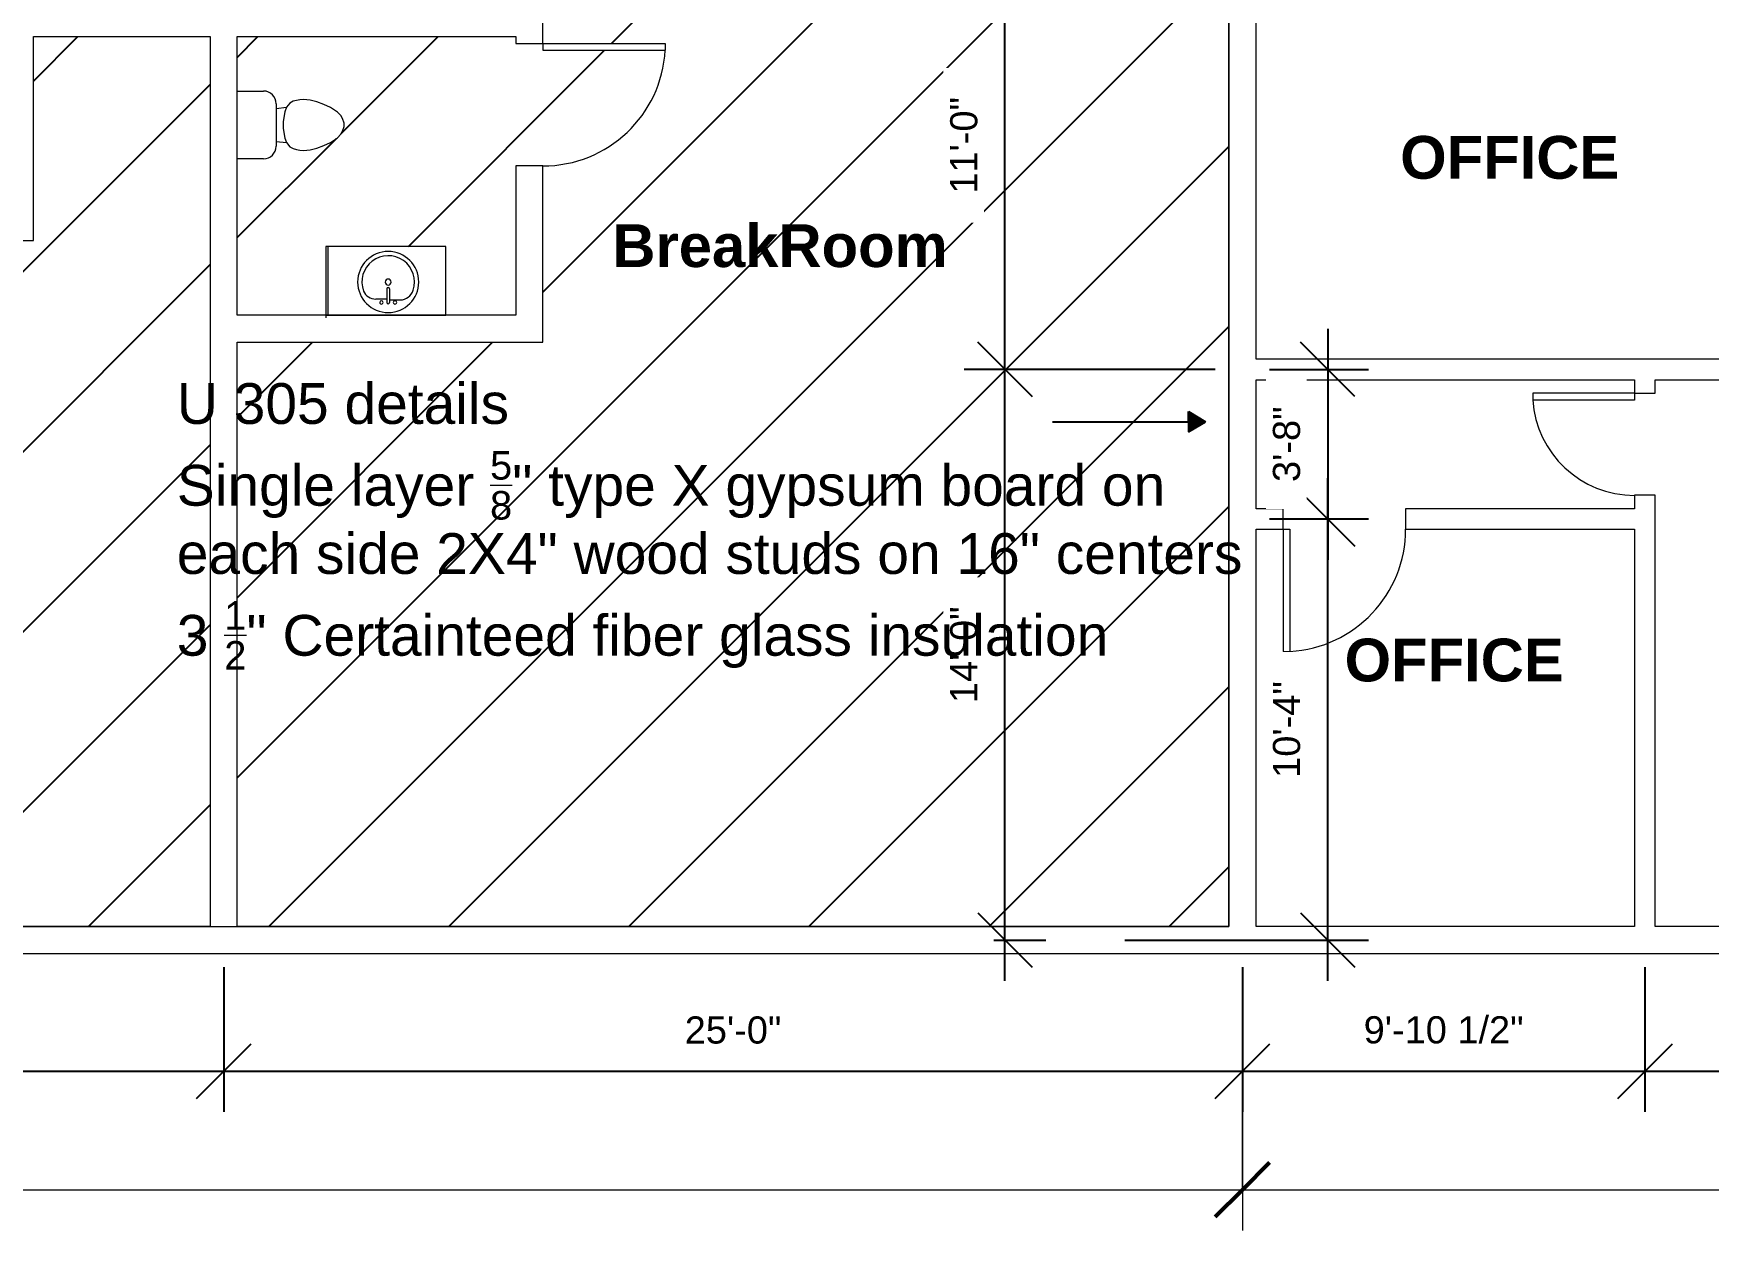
# Model space of a CAD drawing. Header units: inches. Extents: x -1597 to 5492, y -569 to 966.
# Drawn here: x -646.1 to -152.9, y -295.1 to 57.3 of the extents above; entities that cross this region are included whole.
import ezdxf

# ---------------------------------------------------------------- set-up
doc = ezdxf.new("R2010")
doc.units = ezdxf.units.IN
doc.header["$MEASUREMENT"] = 0
for name, color, linetype, lineweight in [('A-ANNO-DIMS', 211, 'Continuous', 9), ('A-ANNO-DIMS-128', 211, 'Continuous', 9), ('A-AREA-IDEN', 2, 'Continuous', 9), ('A-DETL-THIN', 151, 'Continuous', 9), ('A-DOOR', 31, 'Continuous', 13), ('A-WALL', 113, 'Continuous', 13), ('G-ANNO-TEXT', 231, 'Continuous', 9), ('P-SANR-FIXT', 6, 'Continuous', 9), ('Q-CASE', 31, 'Continuous', 9)]:
    doc.layers.add(name, color=color, linetype=linetype, lineweight=lineweight)
doc.styles.add('Arial', font='arial.ttf', dxfattribs={"height": 8})
doc.styles.add('Arial_2', font='arial.ttf', dxfattribs={"height": 16})
doc.styles.add('Arial_B', font='arialbd.ttf', dxfattribs={"height": 12.598425})
doc.dimstyles.new('Linear_-_3_32__Arial', dxfattribs={"dimscale": 12, "dimtxt": 8.162075, "dimasz": 1.333333, "dimexe": 1, "dimexo": 0.666667, "dimgap": 0.666667, "dimtad": 1, "dimdec": 5, "dimrnd": 0.03125, "dimzin": 1, "dimdsep": 46, "dimlunit": 4, "dimtxsty": 'Arial', "dimblk1": 'OBLIQUE', "dimblk2": 'OBLIQUE', "dimsah": 1, "dimcen": 0.09, "dimdle": 1, "dimazin": 0, "dimtfac": 1, "dimtdec": 4, "dimtix": 1, "dimtmove": 0, "dimatfit": 3, "dimfxl": 1, "dimtvp": 1, "dimtfill": 1, "dimfrac": 2, "dimtolj": 1, "dimtzin": 0, "dimarcsym": 2})

# ---------------------------------------------------------------- blocks, each defined once
blk = doc.blocks.new('Single-Flush - 36_ x 84_-356575-FloorPlan')
at = {"layer": 'A-DOOR', "lineweight": 20}
for p, q in [((16, 3), (16, 39.01)), ((18, 39.01), (16, 39.01)), ((18, 3), (18, 39.01)), ((18, 3), (16, 3))]:
    blk.add_line(p, q, dxfattribs=at)
at = {"layer": 'A-DOOR', "lineweight": 9}
blk.add_arc((18, 3), 36.07, 93.1789, 180, dxfattribs=at)
blk = doc.blocks.new('Single-Flush - 30_ x 80_-356619-FloorPlan')
at = {"layer": 'A-DOOR', "lineweight": 20}
for p, q in [((13, 3), (13, 33)), ((15, 33), (13, 33)), ((15, 3), (15, 33)), ((15, 3), (13, 3))]:
    blk.add_line(p, q, dxfattribs=at)
at = {"layer": 'A-DOOR', "lineweight": 9}
blk.add_arc((15, 3), 30.07, 93.8141, 180, dxfattribs=at)
blk = doc.blocks.new('Single-Flush - 36_ x 84_-368512-FloorPlan')
at = {"layer": 'A-DOOR', "lineweight": 20}
for p, q in [((16, -4), (16, -40.01)), ((18, -4), (16, -4)), ((18, -4), (18, -40.01)), ((18, -40.01), (16, -40.01))]:
    blk.add_line(p, q, dxfattribs=at)
at = {"layer": 'A-DOOR', "lineweight": 9}
blk.add_arc((18, -4), 36.07, 180, 266.8211, dxfattribs=at)
blk = doc.blocks.new('TR_Countertop_w_sink_4838 - 21_ Deep-368657-FloorPlan')
at = {"layer": 'Q-CASE'}
for p, q in [((-8.55, 25), (-43.94, 25)), ((-43.94, 25), (-43.94, 4)), ((-43.19, 4.75), (-43.19, 25)), ((-43.94, 4.75), (-8.55, 4.75))]:
    blk.add_line(p, q, dxfattribs=at)
blk = doc.blocks.new('Sink-Round-Variable - 7_ Deep-361737-FloorPlan')
at = {"layer": 'P-SANR-FIXT'}
for p, q in [((3.43, 8.6), (0.27, 8.6)), ((3.43, 5.35), (3.43, 9.35)), ((4.18, 5.35), (4.18, 9.35)), ((4.18, 8.35), (7.44, 8.35))]:
    blk.add_line(p, q, dxfattribs=at)
for centre, radius, start, end in [((3.81, 3.35), 9, 90, 270), ((3.81, 3.35), 9, 270, 90), ((3.81, 3.35), 7.75, 161.8687, 20.0296), ((0.27, 4.6), 4, 90, 163.1077), ((1.81, 9.35), 0.5, 360, 180), ((1.81, 9.35), 0.5, 180, 0), ((3.81, 9.35), 0.375, 0, 180), ((3.81, 5.35), 0.375, 180, 360), ((5.81, 9.35), 0.5, 360, 180), ((5.81, 9.35), 0.5, 180, 360), ((7.44, 4.35), 4, 24.4314, 90), ((3.81, 3.35), 0.875, 90, 270), ((3.81, 3.35), 0.875, 270, 90)]:
    blk.add_arc(centre, radius, start, end, dxfattribs=at)
blk = doc.blocks.new('ADA_Tank_Toilet_4266 - Toilet-Domestic-3D-V1-FloorPlan')
at = {"layer": 'P-SANR-FIXT'}
for p, q in [((-9.98, 11.75), (-9.98, 19.48)), ((9.98, 19.48), (9.98, 11.75)), ((-5.21, 5), (-6.4, 4)), ((6.25, 8.02), (-6.25, 8.02)), ((-4.86, 8.02), (-5.21, 5)), ((-3.84, 5.5), (-5.21, 5)), ((-1, 6), (-3.84, 5.5)), ((1, 6), (-1, 6)), ((3.84, 5.5), (1, 6)), ((5.21, 5), (3.84, 5.5)), ((4.86, 8.02), (5.21, 5)), ((6.4, 4), (5.21, 5)), ((-7.41, 1), (-7.5, 0)), ((-7.5, 0), (-7.33, -1.99)), ((-7.24, 2), (-7.41, 1)), ((-6.97, 3), (-7.24, 2)), ((-6.4, 4), (-6.97, 3)), ((6.97, 3), (6.4, 4)), ((7.24, 2), (6.97, 3)), ((7.41, 1), (7.24, 2)), ((7.33, -1.99), (7.5, 0)), ((7.5, 0), (7.41, 1)), ((-7.33, -1.99), (-6.79, -4)), ((-6.79, -4), (-6.06, -6)), ((6.06, -6), (6.79, -4)), ((6.79, -4), (7.33, -1.99)), ((-6.06, -6), (-5.13, -8)), ((-5.13, -8), (-3.74, -10)), ((3.74, -10), (5.13, -8)), ((5.13, -8), (6.06, -6)), ((-3.74, -10), (-2.74, -11)), ((-2.74, -11), (-1.87, -11.5)), ((-1.87, -11.5), (-0.5, -12)), ((-0.5, -12), (0.5, -12)), ((0.5, -12), (1.87, -11.5)), ((1.87, -11.5), (2.74, -11)), ((2.74, -11), (3.74, -10))]:
    blk.add_line(p, q, dxfattribs=at)
for centre, start, end in [((-6.25, 11.75), 180, 270), ((6.25, 11.75), 270, 360)]:
    blk.add_arc(centre, 3.73, start, end, dxfattribs=at)
blk = doc.blocks.new('_Oblique')
at = {"color": 0, "linetype": 'ByBlock', "lineweight": -2}
blk.add_line((-0.5, -0.5), (0.5, 0.5), dxfattribs=at)
blk = doc.blocks.new('DIMBLOCK1-FloorPlan')
at = {"layer": 'A-ANNO-DIMS', "color": 0, "lineweight": -2, "transparency": 16777216}
for p, q in [((-290.11, -217.62), (-290.11, -260.25)), ((-171.61, -217.62), (-171.61, -260.25)), ((-302.11, -248.25), (-159.61, -248.25))]:
    blk.add_line(p, q, dxfattribs=at)
at = {"layer": 'Defpoints', "color": 0, "transparency": 16777216}
for p in [(-290.11, -209.62), (-171.61, -209.62), (-171.61, -248.25)]:
    blk.add_point(p, dxfattribs=at)
at = {"layer": 'A-ANNO-DIMS', "color": 0, "lineweight": -2, "transparency": 16777216, "xscale": 16, "yscale": 16, "zscale": 16, "rotation": 180}
blk.add_blockref('_Oblique', (-290.11, -248.25), dxfattribs=at)
at = {"layer": 'A-ANNO-DIMS', "color": 0, "lineweight": -2, "transparency": 16777216, "xscale": 16, "yscale": 16, "zscale": 16}
blk.add_blockref('_Oblique', (-171.61, -248.25), dxfattribs=at)
at = {"layer": 'A-ANNO-DIMS', "color": 0, "transparency": 16777216, "insert": (-230.86, -236.11), "char_height": 8, "width": 63.8902, "attachment_point": 5, "style": 'Arial', "bg_fill": 3, "box_fill_scale": 1.25, "bg_fill_color": 256, "bg_fill_true_color": 13158600, "bg_fill_transparency": 0}
blk.add_mtext('\\A1;9\'-10 1/2"', dxfattribs=at)
blk = doc.blocks.new('DIMBLOCK2-FloorPlan')
at = {"layer": 'A-ANNO-DIMS', "color": 0, "lineweight": -2, "transparency": 16777216}
for p, q in [((-360.03, -221.62), (-360.03, -29.62)), ((-298.11, -41.62), (-372.03, -41.62)), ((-363.35, -209.62), (-348.03, -209.62))]:
    blk.add_line(p, q, dxfattribs=at)
at = {"layer": 'Defpoints', "color": 0, "transparency": 16777216}
for p in [(-360.03, -41.62), (-290.11, -41.62), (-371.35, -209.62)]:
    blk.add_point(p, dxfattribs=at)
at = {"layer": 'A-ANNO-DIMS', "color": 0, "lineweight": -2, "transparency": 16777216, "xscale": 16, "yscale": 16, "zscale": 16}
for p, rotation in [((-360.03, -41.62), 90), ((-360.03, -209.62), 270)]:
    blk.add_blockref('_Oblique', p, dxfattribs=dict(at, rotation=rotation))
at = {"layer": 'A-ANNO-DIMS', "color": 0, "transparency": 16777216, "insert": (-372.12, -125.62), "char_height": 8, "width": 41.5889, "attachment_point": 5, "rotation": 90, "style": 'Arial', "bg_fill": 3, "box_fill_scale": 1.25, "bg_fill_color": 256, "bg_fill_true_color": 13158600, "bg_fill_transparency": 0}
blk.add_mtext('\\A1;14\'-0"', dxfattribs=at)
blk = doc.blocks.new('DIMBLOCK3-FloorPlan')
at = {"layer": 'A-ANNO-DIMS', "color": 0, "lineweight": -2, "transparency": 16777216}
for p, q in [((-360.03, -53.62), (-360.03, 102.38)), ((-298.11, 90.38), (-372.03, 90.38)), ((-298.11, -41.62), (-372.03, -41.62))]:
    blk.add_line(p, q, dxfattribs=at)
at = {"layer": 'Defpoints', "color": 0, "transparency": 16777216}
for p in [(-360.03, 90.38), (-290.11, 90.38), (-290.11, -41.62)]:
    blk.add_point(p, dxfattribs=at)
at = {"layer": 'A-ANNO-DIMS', "color": 0, "lineweight": -2, "transparency": 16777216, "xscale": 16, "yscale": 16, "zscale": 16}
for p, rotation in [((-360.03, 90.38), 90), ((-360.03, -41.62), 270)]:
    blk.add_blockref('_Oblique', p, dxfattribs=dict(at, rotation=rotation))
at = {"layer": 'A-ANNO-DIMS', "color": 0, "transparency": 16777216, "insert": (-372.12, 24.38), "char_height": 8, "width": 41.5889, "attachment_point": 5, "rotation": 90, "style": 'Arial', "bg_fill": 3, "box_fill_scale": 1.25, "bg_fill_color": 256, "bg_fill_true_color": 13158600, "bg_fill_transparency": 0}
blk.add_mtext('\\A1;11\'-0"', dxfattribs=at)
blk = doc.blocks.new('DIMBLOCK13-FloorPlan')
at = {"layer": 'A-ANNO-DIMS-128', "transparency": 16777216}
for p, q in [((-290.11, -217.62), (-290.11, -295.14)), ((-290.11, -283.14), (-290.11, -217.62)), ((309.89, -217.62), (309.89, -295.14)), ((309.89, -283.14), (309.89, -217.62)), ((-302.11, -283.14), (321.89, -283.14))]:
    blk.add_line(p, q, dxfattribs=at)
at = {"layer": 'A-ANNO-DIMS-128', "lineweight": 50, "transparency": 16777216}
for p, q in [((-290.11, -283.14), (-282.11, -275.14)), ((309.89, -283.14), (317.89, -275.14)), ((-290.11, -283.14), (-298.11, -291.14)), ((309.89, -283.14), (301.89, -291.14))]:
    blk.add_line(p, q, dxfattribs=at)
at = {"layer": 'A-ANNO-DIMS-128', "color": 0, "transparency": 16777216, "insert": (-7.44, -264.76), "char_height": 8, "width": 41.5889, "attachment_point": 1, "line_spacing_factor": 0.941778, "style": 'Arial', "bg_fill": 3, "box_fill_scale": 1.25, "bg_fill_color": 256, "bg_fill_true_color": 13158600, "bg_fill_transparency": 0}
blk.add_mtext('50\' - 0"', dxfattribs=at)
blk = doc.blocks.new('DIMBLOCK17-FloorPlan')
at = {"layer": 'A-ANNO-DIMS', "color": 0, "lineweight": -2, "transparency": 16777216}
for p, q in [((-171.61, -217.62), (-171.61, -260.25)), ((141.89, -217.62), (141.89, -260.25)), ((-183.61, -248.25), (153.89, -248.25))]:
    blk.add_line(p, q, dxfattribs=at)
at = {"layer": 'Defpoints', "color": 0, "transparency": 16777216}
for p in [(-171.61, -209.62), (141.89, -209.62), (141.89, -248.25)]:
    blk.add_point(p, dxfattribs=at)
at = {"layer": 'A-ANNO-DIMS', "color": 0, "lineweight": -2, "transparency": 16777216, "xscale": 16, "yscale": 16, "zscale": 16, "rotation": 180}
blk.add_blockref('_Oblique', (-171.61, -248.25), dxfattribs=at)
at = {"layer": 'A-ANNO-DIMS', "color": 0, "lineweight": -2, "transparency": 16777216, "xscale": 16, "yscale": 16, "zscale": 16}
blk.add_blockref('_Oblique', (141.89, -248.25), dxfattribs=at)
at = {"layer": 'A-ANNO-DIMS', "color": 0, "transparency": 16777216, "insert": (-14.86, -236.11), "char_height": 8, "width": 63.8902, "attachment_point": 5, "style": 'Arial', "bg_fill": 3, "box_fill_scale": 1.25, "bg_fill_color": 256, "bg_fill_true_color": 13158600, "bg_fill_transparency": 0}
blk.add_mtext('\\A1;26\'-1 1/2"', dxfattribs=at)
blk = doc.blocks.new('DIMBLOCK18-FloorPlan')
at = {"layer": 'A-ANNO-DIMS', "color": 0, "lineweight": -2, "transparency": 16777216}
for p, q in [((-265, -221.62), (-265, -73.62)), ((-282.11, -85.62), (-253, -85.62)), ((-324.74, -209.62), (-253, -209.62))]:
    blk.add_line(p, q, dxfattribs=at)
at = {"layer": 'Defpoints', "color": 0, "transparency": 16777216}
for p in [(-290.11, -85.62), (-265, -85.62), (-332.74, -209.62)]:
    blk.add_point(p, dxfattribs=at)
at = {"layer": 'A-ANNO-DIMS', "color": 0, "lineweight": -2, "transparency": 16777216, "xscale": 16, "yscale": 16, "zscale": 16}
for p, rotation in [((-265, -85.62), 90), ((-265, -209.62), 270)]:
    blk.add_blockref('_Oblique', p, dxfattribs=dict(at, rotation=rotation))
at = {"layer": 'A-ANNO-DIMS', "color": 0, "transparency": 16777216, "insert": (-277.08, -147.62), "char_height": 8, "width": 41.5889, "attachment_point": 5, "rotation": 90, "style": 'Arial', "bg_fill": 3, "box_fill_scale": 1.25, "bg_fill_color": 256, "bg_fill_true_color": 13158600, "bg_fill_transparency": 0}
blk.add_mtext('\\A1;10\'-4"', dxfattribs=at)
blk = doc.blocks.new('DIMBLOCK19-FloorPlan')
at = {"layer": 'A-ANNO-DIMS', "color": 0, "lineweight": -2, "transparency": 16777216}
for p, q in [((-265, -29.62), (-265, -97.62)), ((-282.11, -41.62), (-253, -41.62)), ((-282.11, -85.62), (-253, -85.62))]:
    blk.add_line(p, q, dxfattribs=at)
at = {"layer": 'Defpoints', "color": 0, "transparency": 16777216}
for p in [(-290.11, -41.62), (-290.11, -85.62), (-265, -85.62)]:
    blk.add_point(p, dxfattribs=at)
at = {"layer": 'A-ANNO-DIMS', "color": 0, "lineweight": -2, "transparency": 16777216, "xscale": 16, "yscale": 16, "zscale": 16}
for p, rotation in [((-265, -41.62), 90), ((-265, -85.62), 270)]:
    blk.add_blockref('_Oblique', p, dxfattribs=dict(at, rotation=rotation))
at = {"layer": 'A-ANNO-DIMS', "color": 0, "transparency": 16777216, "insert": (-277.09, -63.62), "char_height": 8, "width": 34.2054, "attachment_point": 5, "rotation": 90, "style": 'Arial', "bg_fill": 3, "box_fill_scale": 1.25, "bg_fill_color": 256, "bg_fill_true_color": 13158600, "bg_fill_transparency": 0}
blk.add_mtext('\\A1;3\'-8"', dxfattribs=at)
blk = doc.blocks.new('DIMBLOCK22-FloorPlan')
at = {"layer": 'A-ANNO-DIMS', "color": 0, "lineweight": -2, "transparency": 16777216}
for p, q in [((-590.11, -217.62), (-590.11, -260.25)), ((-290.11, -217.62), (-290.11, -260.25)), ((-602.11, -248.25), (-278.11, -248.25))]:
    blk.add_line(p, q, dxfattribs=at)
at = {"layer": 'Defpoints', "color": 0, "transparency": 16777216}
for p in [(-590.11, -209.62), (-290.11, -209.62), (-290.11, -248.25)]:
    blk.add_point(p, dxfattribs=at)
at = {"layer": 'A-ANNO-DIMS', "color": 0, "lineweight": -2, "transparency": 16777216, "xscale": 16, "yscale": 16, "zscale": 16, "rotation": 180}
blk.add_blockref('_Oblique', (-590.11, -248.25), dxfattribs=at)
at = {"layer": 'A-ANNO-DIMS', "color": 0, "lineweight": -2, "transparency": 16777216, "xscale": 16, "yscale": 16, "zscale": 16}
blk.add_blockref('_Oblique', (-290.11, -248.25), dxfattribs=at)
at = {"layer": 'A-ANNO-DIMS', "color": 0, "transparency": 16777216, "insert": (-440.11, -236.16), "char_height": 8, "width": 41.5889, "attachment_point": 5, "style": 'Arial', "bg_fill": 3, "box_fill_scale": 1.25, "bg_fill_color": 256, "bg_fill_true_color": 13158600, "bg_fill_transparency": 0}
blk.add_mtext('\\A1;25\'-0"', dxfattribs=at)
blk = doc.blocks.new('DIMBLOCK26-FloorPlan')
at = {"layer": 'A-ANNO-DIMS', "color": 0, "lineweight": -2, "transparency": 16777216}
for p, q in [((-770.11, -217.62), (-770.11, -260.25)), ((-590.11, -217.62), (-590.11, -260.25)), ((-782.11, -248.25), (-578.11, -248.25))]:
    blk.add_line(p, q, dxfattribs=at)
at = {"layer": 'Defpoints', "color": 0, "transparency": 16777216}
for p in [(-770.11, -209.62), (-590.11, -209.62), (-590.11, -248.25)]:
    blk.add_point(p, dxfattribs=at)
at = {"layer": 'A-ANNO-DIMS', "color": 0, "lineweight": -2, "transparency": 16777216, "xscale": 16, "yscale": 16, "zscale": 16, "rotation": 180}
blk.add_blockref('_Oblique', (-770.11, -248.25), dxfattribs=at)
at = {"layer": 'A-ANNO-DIMS', "color": 0, "lineweight": -2, "transparency": 16777216, "xscale": 16, "yscale": 16, "zscale": 16}
blk.add_blockref('_Oblique', (-590.11, -248.25), dxfattribs=at)
at = {"layer": 'A-ANNO-DIMS', "color": 0, "transparency": 16777216, "insert": (-680.11, -236.16), "char_height": 8, "width": 41.5889, "attachment_point": 5, "style": 'Arial', "bg_fill": 3, "box_fill_scale": 1.25, "bg_fill_color": 256, "bg_fill_true_color": 13158600, "bg_fill_transparency": 0}
blk.add_mtext('\\A1;15\'-0"', dxfattribs=at)
blk = doc.blocks.new('DIMBLOCK38-FloorPlan')
at = {"layer": 'A-ANNO-DIMS-128', "transparency": 16777216}
for p, q in [((-1490.11, -217.62), (-1490.11, -295.14)), ((-1490.11, -283.14), (-1490.11, -217.62)), ((-290.11, -217.62), (-290.11, -295.14)), ((-290.11, -283.14), (-290.11, -217.62)), ((-1502.11, -283.14), (-278.11, -283.14))]:
    blk.add_line(p, q, dxfattribs=at)
at = {"layer": 'A-ANNO-DIMS-128', "lineweight": 50, "transparency": 16777216}
for p, q in [((-1490.11, -283.14), (-1482.11, -275.14)), ((-290.11, -283.14), (-282.11, -275.14)), ((-1490.11, -283.14), (-1498.11, -291.14)), ((-290.11, -283.14), (-298.11, -291.14))]:
    blk.add_line(p, q, dxfattribs=at)
at = {"layer": 'A-ANNO-DIMS-128', "color": 0, "transparency": 16777216, "insert": (-910.52, -264.76), "char_height": 8, "width": 48.9725, "attachment_point": 1, "line_spacing_factor": 0.941778, "style": 'Arial', "bg_fill": 3, "box_fill_scale": 1.25, "bg_fill_color": 256, "bg_fill_true_color": 13158600, "bg_fill_transparency": 0}
blk.add_mtext('100\' - 0"', dxfattribs=at)

msp = doc.modelspace()

# ---------------------------------------------------------------- hatches: boundary and pattern name
h = msp.add_hatch()
h.set_pattern_fill('ANSI31', color=256, scale=300)
h.paths.add_polyline_path([(-294.113949, 686.377187), (-1486.113949, 686.377187), (-1486.113949, 154.377187), (-1291.113949, 154.377187), (-1291.113949, 123.377187), (-1299.113949, 123.377187), (-1299.113949, 121.377187), (-1335.125046, 121.377187, 0.3980552235), (-1299.113949, 87.310595), (-1299.113949, 87.377187), (-1291.113949, 87.377187), (-1291.113949, 64.377187), (-594.113949, 64.377187), (-594.113949, 154.377187), (-294.113949, 154.377187), (-294.113949, 222.377187), (-286.113949, 222.377187), (-286.113949, 93.377187), (-131.113949, 93.377187), (-131.113949, 57.377187), (5.886051, 57.377187), (5.886051, 686.377187), (-286.113949, 686.377187), (-286.113949, 270.377187), (-294.113949, 270.377187)])
h.paths.add_polyline_path([(-1374.113949, 84.310595, -0.4142135624), (-1410.180542, 120.377187), (-1374.113949, 120.377187), (-1374.113949, 146.377187), (-1486.113949, 146.377187), (-1486.113949, -25.622813), (-1374.113949, -25.622813)])
h.paths.add_polyline_path([(-1299.113949, 87.310595, -0.4142135624), (-1335.180542, 123.377187), (-1299.113949, 123.377187), (-1299.113949, 146.377187), (-1366.113949, 146.377187), (-1366.113949, 120.377187), (-1374.113949, 120.377187), (-1374.113949, 118.377187), (-1410.125046, 118.377187, 0.3980552235), (-1374.113949, 84.310595), (-1374.113949, 84.377187), (-1366.113949, 84.377187), (-1366.113949, 64.377187), (-1299.113949, 64.377187)], flags=17)
h.paths.add_polyline_path([(-1306.113949, 12.44378), (-1306.113949, 12.377187), (-1314.113949, 12.377187), (-1314.113949, 56.377187), (-1366.113949, 56.377187), (-1366.113949, -83.55622, -0.4142135624), (-1330.047357, -119.622813), (-1366.113949, -119.622813), (-1366.113949, -205.622813), (-1224.113949, -205.622813), (-1224.113949, -155.622813), (-1216.113949, -155.622813), (-1216.113949, -153.622813), (-1180.102852, -153.622813, 0.3980552235), (-1216.113949, -119.55622), (-1216.113949, -119.622813), (-1224.113949, -119.622813), (-1224.113949, -33.622813), (-1314.113949, -33.622813), (-1314.113949, -23.622813), (-1306.113949, -23.622813), (-1306.113949, -21.622813), (-1270.102852, -21.622813, 0.3980552235)])
h.paths.add_polyline_path([(-1231.840171, 20.400966, -0.4142135624), (-1235.566392, 24.127187), (-1235.566392, 25.515524), (-1238.590171, 25.167808), (-1239.913632, 23.590568), (-1242.825636, 22.810299), (-1245.58256, 23.051499), (-1248.622014, 23.865918), (-1252.737965, 25.785218), (-1255.590171, 28.637423), (-1255.590171, 31.384901), (-1254.295194, 33.627866), (-1251.590171, 35.504382), (-1248.622014, 36.888457), (-1244.601733, 37.965688), (-1240.268371, 37.586568), (-1238.590171, 35.586567), (-1235.566392, 35.23885), (-1235.566392, 36.627187, -0.4142135624), (-1231.840171, 40.353409), (-1224.113949, 40.353409), (-1224.113949, 56.377187), (-1306.113949, 56.377187), (-1306.113949, 12.44378, -0.4142135624), (-1270.047357, -23.622813), (-1306.113949, -23.622813), (-1306.113949, -25.622813), (-1245.113949, -25.622813), (-1245.113949, 10.377187), (-1224.113949, 10.377187), (-1224.113949, 20.400966)], flags=17)
h.paths.add_polyline_path([(-1126.113949, 33.44378), (-1126.113949, 33.377187), (-1134.113949, 33.377187), (-1134.113949, 56.377187), (-1216.113949, 56.377187), (-1216.113949, 40.353409), (-1208.387728, 40.353409, -0.4142135624), (-1204.661506, 36.627187), (-1204.661506, 35.23885), (-1201.637728, 35.586567), (-1200.314267, 37.163806), (-1197.402263, 37.944076), (-1194.645338, 37.702876), (-1191.605884, 36.888457), (-1187.489933, 34.969157), (-1184.637728, 32.116951), (-1184.637728, 29.369474), (-1185.932704, 27.126509), (-1188.637728, 25.249992), (-1191.605884, 23.865918), (-1195.626165, 22.788687), (-1199.959528, 23.167807), (-1201.637728, 25.167808), (-1204.661506, 25.515524), (-1204.661506, 24.127187, -0.4142135624), (-1208.387728, 20.400966), (-1216.113949, 20.400966), (-1216.113949, 9.814311), (-1195.113949, 9.814311), (-1195.113949, -25.622813), (-1134.113949, -25.622813), (-1134.113949, -2.622813), (-1126.113949, -2.622813), (-1126.113949, -0.622813), (-1090.102852, -0.622813, 0.3980552235)])
h.paths.add_polyline_path([(-833.113949, 34.44378), (-833.113949, 4.377187), (-701.180542, 4.377187, -0.4142135624), (-671.113949, 34.44378), (-671.113949, 4.377187), (-654.113949, 4.377187), (-654.113949, 56.377187), (-1126.113949, 56.377187), (-1126.113949, 33.44378, -0.4142135624), (-1090.047357, -2.622813), (-1126.113949, -2.622813), (-1126.113949, -25.622813), (-1082.113949, -25.622813), (-1082.113949, -33.622813), (-1080.113949, -33.622813), (-1080.113949, -69.63391, 0.3980552235), (-1046.047357, -33.622813), (-1046.113949, -33.622813), (-1046.113949, -25.622813), (-1014.113949, -25.622813), (-1014.113949, 4.377187), (-863.180542, 4.377187, -0.4142135624)])
h.paths.add_polyline_path([(-1014.113949, -95.689405, -0.4142135624), (-1050.180542, -59.622813), (-1014.113949, -59.622813), (-1014.113949, -33.622813), (-1046.047357, -33.622813, -0.4142135624), (-1082.113949, -69.689405), (-1082.113949, -33.622813), (-1216.113949, -33.622813), (-1216.113949, -119.55622, -0.4142135624), (-1180.047357, -155.622813), (-1216.113949, -155.622813), (-1216.113949, -205.622813), (-1014.113949, -205.622813)])
h.paths.add_polyline_path([(-1374.113949, -119.622813), (-1366.113949, -119.622813), (-1366.113949, -117.622813), (-1330.102852, -117.622813, 0.3980552235), (-1366.113949, -83.55622), (-1366.113949, -83.622813), (-1374.113949, -83.622813), (-1374.113949, -33.622813), (-1486.113949, -33.622813), (-1486.113949, -205.622813), (-1374.113949, -205.622813)])
h.paths.add_polyline_path([(-894.113949, -33.622813), (-959.047357, -33.622813, -0.4142135624), (-989.113949, -63.689405), (-989.113949, -33.622813), (-1006.113949, -33.622813), (-1006.113949, -59.622813), (-1014.113949, -59.622813), (-1014.113949, -61.622813), (-1050.125046, -61.622813, 0.3980552235), (-1014.113949, -95.689405), (-1014.113949, -95.622813), (-1006.113949, -95.622813), (-1006.113949, -205.622813), (-894.113949, -205.622813)])
h.paths.add_polyline_path([(-774.113949, -33.622813), (-886.113949, -33.622813), (-886.113949, -205.622813), (-774.113949, -205.622813)])
h.paths.add_polyline_path([(-594.113949, 56.377187), (-646.113949, 56.377187), (-646.113949, -3.622813), (-671.113949, -3.622813), (-671.113949, 4.377187), (-673.113949, 4.377187), (-673.113949, 34.377187, 0.3948479052), (-701.180542, 4.377187), (-701.113949, 4.377187), (-701.113949, -3.622813), (-766.113949, -3.622813), (-766.113949, -205.622813), (-594.113949, -205.622813)])
h.paths.add_polyline_path([(-294.113949, 146.377187), (-496.113949, 146.377187), (-496.113949, 123.44378, -0.4142135624), (-460.047357, 87.377187), (-496.113949, 87.377187), (-496.113949, 54.377187), (-460.047357, 54.377187, -0.4142135624), (-496.113949, 18.310595), (-496.113949, -33.622813), (-586.113949, -33.622813), (-586.113949, -205.622813), (-294.113949, -205.622813)])
h.paths.add_polyline_path([(-306, -57), (-306, -54), (-301, -57), (-306, -60)], flags=16)
h.paths.add_polyline_path([(-504.113949, 18.377187), (-496.113949, 18.377187), (-496.113949, 18.310595, 0.3980552235), (-460.102852, 52.377187), (-496.113949, 52.377187), (-496.113949, 54.377187), (-504.113949, 54.377187), (-504.113949, 56.377187), (-586.113949, 56.377187), (-586.113949, 40.353409), (-578.387728, 40.353409, -0.4142135624), (-574.661506, 36.627187), (-574.661506, 35.23885), (-571.637728, 35.586567), (-570.637728, 36.778321), (-569.637728, 37.345084), (-568.637728, 37.613034), (-567.633922, 37.790032), (-566.637728, 37.877187), (-564.645338, 37.702876), (-562.637728, 37.164938), (-560.637728, 36.436998), (-558.637728, 35.504382), (-556.637728, 34.116951), (-555.637728, 33.116951), (-555.137728, 32.250926), (-554.637728, 30.877187), (-554.637728, 29.877187), (-555.137728, 28.503449), (-555.637728, 27.637423), (-556.637728, 26.637423), (-558.637728, 25.249992), (-560.637728, 24.317377), (-562.637728, 23.589437), (-564.645338, 23.051499), (-566.637728, 22.877187), (-567.633922, 22.964343), (-568.637728, 23.141341), (-569.637728, 23.40929), (-570.637728, 23.976054), (-571.637728, 25.167808), (-574.661506, 25.515524), (-574.661506, 24.127187, -0.4142135624), (-578.387728, 20.400966), (-586.113949, 20.400966), (-586.113949, -25.622813), (-560.051454, -25.622813), (-560.051454, -5.372813), (-524.659849, -5.372813), (-524.659849, -25.622813), (-504.113949, -25.622813)], flags=17)
h.paths.add_polyline_path([(-496.113949, 123.44378), (-496.113949, 123.377187), (-504.113949, 123.377187), (-504.113949, 146.377187), (-586.113949, 146.377187), (-586.113949, 64.377187), (-504.113949, 64.377187), (-504.113949, 87.377187), (-496.113949, 87.377187), (-460.047357, 87.377187, 0.4142135624)], flags=17)
h.paths.add_polyline_path([(-585.363949, 112.693707, -1), (-567.363949, 112.693707, -1)], flags=17)
h.paths.add_polyline_path([(-578.775714, 105.328526, -0.330271557), (-581.613418, 109.155936), (-581.613418, 112.318707), (-582.363949, 112.318707, -1), (-582.363949, 113.068707), (-581.363949, 113.068707), (-581.363949, 116.333127, -0.2941672877), (-579.018361, 119.974957, -1.4040314769)], flags=16)
h.paths.add_polyline_path([(-575.488949, 112.693707, -1), (-577.238949, 112.693707, -1)], flags=0)
h.paths.add_polyline_path([(-582.363949, 110.193707, -1), (-582.363949, 111.193707, -1)], flags=16)
h.paths.add_polyline_path([(-582.363949, 114.193707, -1), (-582.363949, 115.193707, -1)], flags=16)
h.paths.add_polyline_path([(-1494.512843, 67.19515), (-1365.984844, 67.19515), (-1365.984844, 93.156844), (-1494.512843, 93.156844)], flags=9)
h.paths.add_polyline_path([(-1352.910205, -112.310648), (-1249.819681, -112.310648), (-1249.819681, -86.348955), (-1352.910205, -86.348955)], flags=24)
h.paths.add_polyline_path([(-1157.593015, -112.310648), (-1054.502491, -112.310648), (-1054.502491, -86.348955), (-1157.593015, -86.348955)], flags=24)
h.paths.add_polyline_path([(-1466.342765, -112.310648), (-1394.516272, -112.310648), (-1394.516272, -86.348955), (-1466.342765, -86.348955)], flags=24)
h.paths.add_polyline_path([(-987.350608, -123.471631), (-915.524116, -123.471631), (-915.524116, -97.509937), (-987.350608, -97.509937)], flags=24)
h.paths.add_polyline_path([(-875.141005, -123.471631), (-783.763751, -123.471631), (-783.763751, -97.509937), (-875.141005, -97.509937)], flags=24)
h.paths.add_polyline_path([(-716.974093, -104.244035), (-660.813991, -104.244035), (-660.813991, -78.282342), (-716.974093, -78.282342)], flags=24)
h.paths.add_polyline_path([(-437.891422, -36.393292), (-377.351177, -36.393292), (-377.351177, -19.907617), (-437.891422, -19.907617)], flags=24)
h.paths.add_polyline_path([(-494.515689, -82.552524), (-332.900409, -82.552524), (-332.900409, -57.824011), (-494.515689, -57.824011)], flags=24)
h.paths.add_polyline_path([(-493.515689, -61.552524), (-347.379263, -61.552524), (-347.379263, -36.824011), (-493.515689, -36.824011)], flags=24)
h.paths.add_polyline_path([(-480.101109, -112.310648), (-375.016837, -112.310648), (-375.016837, -86.348955), (-480.101109, -86.348955)], flags=24)

# ---------------------------------------------------------------- linework, layer by layer
at = {"layer": 'A-DETL-THIN'}
for p, q in [((-294.113949, -205.622813), (-294.113949, 222.377187)), ((-1486.113949, -205.622813), (-294.113949, -205.622813))]:
    msp.add_line(p, q, dxfattribs=at)
at = {"layer": 'A-DOOR'}
msp.add_line((-524.659849, -25.622813), (-524.659849, -5.372813), dxfattribs=at)
at = {"layer": 'A-WALL'}
for p, q in [((-294.113949, 146.377187), (-294.113949, -205.622813)), ((-496.113949, 54.377187), (-496.113949, 87.377187)), ((-286.113949, -38.622813), (-286.113949, 87.377187)), ((-646.113949, 56.377187), (-594.113949, 56.377187)), ((-646.113949, -3.622813), (-646.113949, 56.377187)), ((-594.113949, 56.377187), (-594.113949, -205.622813)), ((-586.113949, -25.622813), (-586.113949, 56.377187)), ((-586.113949, 56.377187), (-504.113949, 56.377187)), ((-504.113949, 56.377187), (-504.113949, 54.377187)), ((-504.113949, 54.377187), (-496.113949, 54.377187)), ((-496.113949, 18.377187), (-504.113949, 18.377187)), ((-504.113949, 18.377187), (-504.113949, -25.622813)), ((-496.113949, -33.622813), (-496.113949, 18.377187)), ((-671.113949, -3.622813), (-646.113949, -3.622813)), ((-504.113949, -25.622813), (-586.113949, -25.622813)), ((-586.113949, -205.622813), (-586.113949, -33.622813)), ((-586.113949, -33.622813), (-496.113949, -33.622813)), ((-137.113949, -38.622813), (-286.113949, -38.622813)), ((-286.113949, -82.622813), (-286.113949, -44.622813)), ((-286.113949, -44.622813), (-174.613949, -44.622813)), ((-174.613949, -44.622813), (-174.613949, -48.622813)), ((-174.613949, -48.622813), (-168.613949, -48.622813)), ((-168.613949, -44.622813), (-118.613949, -44.622813)), ((-168.613949, -48.622813), (-168.613949, -44.622813)), ((-174.613949, -78.622813), (-174.613949, -82.622813)), ((-168.613949, -78.622813), (-174.613949, -78.622813)), ((-168.613949, -205.622813), (-168.613949, -78.622813)), ((-278.113949, -82.622813), (-286.113949, -82.622813)), ((-278.113949, -88.622813), (-278.113949, -82.622813)), ((-174.613949, -82.622813), (-242.113949, -82.622813)), ((-242.113949, -82.622813), (-242.113949, -88.622813)), ((-286.113949, -205.622813), (-286.113949, -88.622813)), ((-286.113949, -88.622813), (-278.113949, -88.622813)), ((-242.113949, -88.622813), (-174.613949, -88.622813)), ((-174.613949, -88.622813), (-174.613949, -205.622813)), ((-594.113949, -205.622813), (-766.113949, -205.622813)), ((-294.113949, -205.622813), (-586.113949, -205.622813)), ((-174.613949, -205.622813), (-286.113949, -205.622813)), ((-42.613949, -205.622813), (-168.613949, -205.622813)), ((-1494.113949, -213.622813), (-42.613949, -213.622813))]:
    msp.add_line(p, q, dxfattribs=at)

# ---------------------------------------------------------------- block references
at = {"layer": 'A-DOOR'}
for name, p, rotation in [('Single-Flush - 36_ x 84_-368512-FloorPlan', (-500.113949, 36.377187), 89.99999999999993), ('Single-Flush - 30_ x 80_-356619-FloorPlan', (-171.613949, -63.622813), 89.9999999999999), ('Single-Flush - 36_ x 84_-356575-FloorPlan', (-260.113949, -85.622813), 180)]:
    msp.add_blockref(name, p, dxfattribs=dict(at, rotation=rotation))
at = {"layer": 'P-SANR-FIXT'}
for name, p, rotation in [('ADA_Tank_Toilet_4266 - Toilet-Domestic-3D-V1-FloorPlan', (-566.637728, 30.377187), 89.9999999999999), ('Sink-Round-Variable - 7_ Deep-361737-FloorPlan', (-537.854662, -12.519753), 179.9999999999999)]:
    msp.add_blockref(name, p, dxfattribs=dict(at, rotation=rotation))
at = {"layer": 'Q-CASE'}
msp.add_blockref('TR_Countertop_w_sink_4838 - 21_ Deep-368657-FloorPlan', (-516.110104, -30.372813), dxfattribs=at)

# ---------------------------------------------------------------- texts
at = {"layer": 'A-AREA-IDEN', "insert": (-243.650884, 27.138029), "char_height": 12.5984252, "width": 77.972, "attachment_point": 1, "style": 'Arial_B'}
msp.add_mtext('OFFICE', dxfattribs=at)

# ---------------------------------------------------------------- next in the draw order: dimensions: what is measured, and where the dimension line sits
at = {"layer": 'A-ANNO-DIMS'}
dim = msp.add_linear_dim(base=(-171.613949, -248.245587), p1=(-290.113949, -209.622813), p2=(-171.613949, -209.622813), dimstyle='Linear_-_3_32__Arial', override={"dimpost": '<>', "dimfxl": 118.5}, dxfattribs=at)
dim.commit()
dim.dimension.update_dxf_attribs({"geometry": 'DIMBLOCK1-FloorPlan', "text_midpoint": (-230.863949, -236.109161)})

# ---------------------------------------------------------------- next in the draw order: dimensions: what is measured, and where the dimension line sits
dim = msp.add_linear_dim(base=(-360.033294, -41.622813), p1=(-371.347003, -209.622813), p2=(-290.113949, -41.622813), angle=90, dimstyle='Linear_-_3_32__Arial', override={"dimpost": '<>', "dimfxl": 186.608705}, dxfattribs=at)
dim.commit()
dim.dimension.update_dxf_attribs({"geometry": 'DIMBLOCK2-FloorPlan', "text_midpoint": (-372.117878, -125.622813)})

# ---------------------------------------------------------------- next in the draw order: linework, layer by layer
for p, q in [((-346, -57), (-301, -57)), ((-306, -57), (-306, -60)), ((-306, -60), (-301, -57))]:
    msp.add_line(p, q)

# ---------------------------------------------------------------- next in the draw order: dimensions: what is measured, and where the dimension line sits
dim = msp.add_linear_dim(base=(-360.033294, 90.377187), p1=(-290.113949, -41.622813), p2=(-290.113949, 90.377187), angle=90, dimstyle='Linear_-_3_32__Arial', override={"dimpost": '<>', "dimfxl": 132}, dxfattribs=at)
dim.commit()
dim.dimension.update_dxf_attribs({"geometry": 'DIMBLOCK3-FloorPlan', "text_midpoint": (-372.117878, 24.377187)})
dim = msp.add_linear_dim(base=(309.886051, -283.141961), p1=(-290.113949, -209.622813), p2=(309.886051, -209.622813), dimstyle='Linear_-_3_32__Arial', override={"dimpost": '<>', "dimfxl": 600}, dxfattribs=at)
dim.commit()
dim.dimension.update_dxf_attribs({"geometry": 'DIMBLOCK13-FloorPlan', "text_midpoint": (9.886051, -271.057377)})

# ---------------------------------------------------------------- next in the draw order: hatches: boundary and pattern name
h = msp.add_hatch(color=256)
h.dxf.hatch_style = 1
h.paths.add_polyline_path([(-306, -54), (-306, -57), (-301, -57)])
h.paths.add_polyline_path([(-301, -57), (-306, -57), (-306, -60)])

# ---------------------------------------------------------------- next in the draw order: linework, layer by layer
for p, q in [((-306, -57), (-306, -54)), ((-306, -54), (-301, -57))]:
    msp.add_line(p, q)

# ---------------------------------------------------------------- next in the draw order: texts
at = {"layer": 'A-AREA-IDEN', "insert": (-475.662441, 1.146069), "char_height": 12.5984252, "width": 119.18, "attachment_point": 1, "style": 'Arial_B'}
msp.add_mtext('BreakRoom', dxfattribs=at)

# ---------------------------------------------------------------- next in the draw order: dimensions: what is measured, and where the dimension line sits
at = {"layer": 'A-ANNO-DIMS'}
dim = msp.add_linear_dim(base=(-265, -85.622813), p1=(-332.744788, -209.622813), p2=(-290.113949, -85.622813), angle=90, dimstyle='Linear_-_3_32__Arial', override={"dimpost": '<>', "dimfxl": 131.123562}, dxfattribs=at)
dim.commit()
dim.dimension.update_dxf_attribs({"geometry": 'DIMBLOCK18-FloorPlan', "text_midpoint": (-277.084584, -147.622813)})
dim = msp.add_linear_dim(base=(141.886051, -248.245587), p1=(-171.613949, -209.622813), p2=(141.886051, -209.622813), dimstyle='Linear_-_3_32__Arial', override={"dimpost": '<>', "dimfxl": 313.5}, dxfattribs=at)
dim.commit()
dim.dimension.update_dxf_attribs({"geometry": 'DIMBLOCK17-FloorPlan', "text_midpoint": (-14.863949, -236.109161)})

# ---------------------------------------------------------------- next in the draw order: texts
at = {"layer": 'A-AREA-IDEN', "insert": (-260.024018, -120.864919), "char_height": 12.5984252, "width": 77.972, "attachment_point": 1, "style": 'Arial_B'}
msp.add_mtext('OFFICE', dxfattribs=at)

# ---------------------------------------------------------------- next in the draw order: dimensions: what is measured, and where the dimension line sits
at = {"layer": 'A-ANNO-DIMS'}
dim = msp.add_linear_dim(base=(-265, -85.622813), p1=(-290.113949, -41.622813), p2=(-290.113949, -85.622813), angle=90, dimstyle='Linear_-_3_32__Arial', override={"dimpost": '<>', "dimfxl": 44}, dxfattribs=at)
dim.commit()
dim.dimension.update_dxf_attribs({"geometry": 'DIMBLOCK19-FloorPlan', "text_midpoint": (-277.087312, -63.622813)})
dim = msp.add_linear_dim(base=(-290.113949, -248.245587), p1=(-590.113949, -209.622813), p2=(-290.113949, -209.622813), dimstyle='Linear_-_3_32__Arial', override={"dimpost": '<>', "dimfxl": 300}, dxfattribs=at)
dim.commit()
dim.dimension.update_dxf_attribs({"geometry": 'DIMBLOCK22-FloorPlan', "text_midpoint": (-440.113949, -236.161003)})

# ---------------------------------------------------------------- next in the draw order: texts
at = {"layer": 'G-ANNO-TEXT', "color": 7, "insert": (-603.917555, -45.644995), "char_height": 12, "width": 322.56068896, "attachment_point": 1, "style": 'Arial_2'}
msp.add_mtext('\\A1;U 305 details\\PSingle layer {\\H0.7x;\\S5/8;\\H1.42857x;" type X gypsum board on each side 2X4" wood studs on 16" centers \\P3 \\H0.7x;\\S1/2;\\H1.42857x;" Certainteed fiber glass insulation}', dxfattribs=at)

# ---------------------------------------------------------------- next in the draw order: dimensions: what is measured, and where the dimension line sits
at = {"layer": 'A-ANNO-DIMS'}
dim = msp.add_linear_dim(base=(-590.113949, -248.245587), p1=(-770.113949, -209.622813), p2=(-590.113949, -209.622813), dimstyle='Linear_-_3_32__Arial', override={"dimpost": '<>', "dimfxl": 180}, dxfattribs=at)
dim.commit()
dim.dimension.update_dxf_attribs({"geometry": 'DIMBLOCK26-FloorPlan', "text_midpoint": (-680.113949, -236.161003)})

# ---------------------------------------------------------------- next in the draw order: dimensions: what is measured, and where the dimension line sits
dim = msp.add_linear_dim(base=(-290.113949, -283.141961), p1=(-1490.113949, -209.622813), p2=(-290.113949, -209.622813), dimstyle='Linear_-_3_32__Arial', override={"dimpost": '<>', "dimfxl": 1200}, dxfattribs=at)
dim.commit()
dim.dimension.update_dxf_attribs({"geometry": 'DIMBLOCK38-FloorPlan', "text_midpoint": (-890.113949, -271.057377)})

doc.saveas('drawing.dxf')
